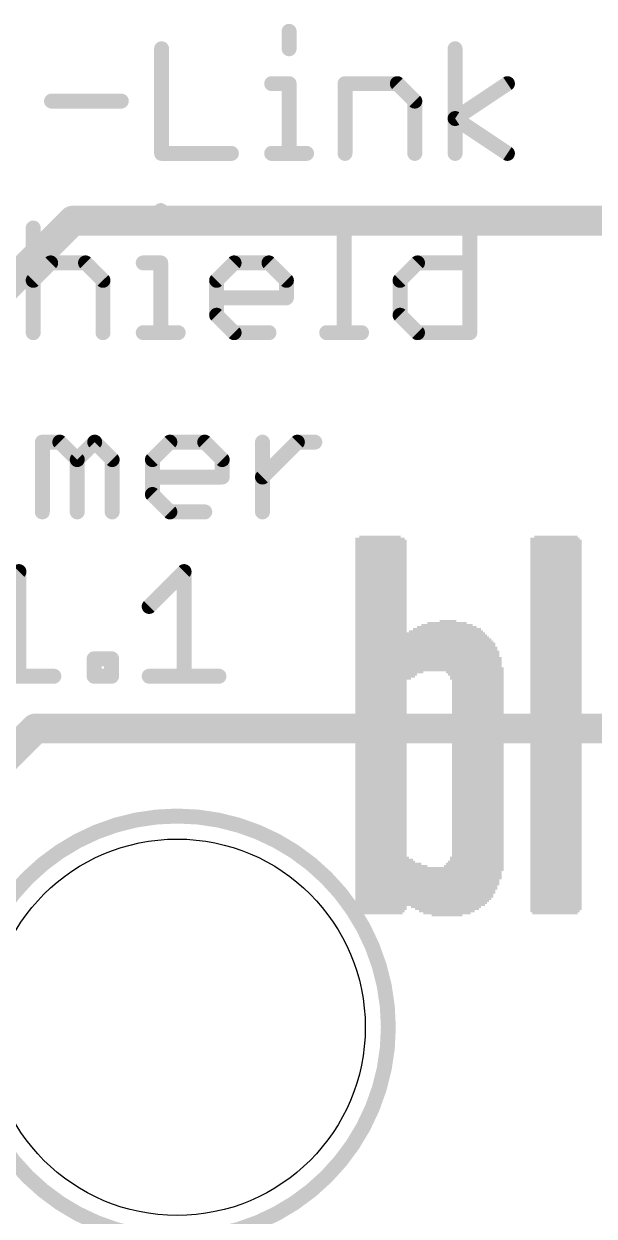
# Model space of a CAD drawing. Extents: x -6.7 to 68.6, y -6.2 to 53.6.
# Drawn here: x 12.67 to 17.52, y 0.93 to 11.07 of the extents above; entities that cross this region are included whole.
import ezdxf

# ---------------------------------------------------------------- set-up
doc = ezdxf.new("R2010")
doc.units = 0
for name, color, linetype in [('1', 12, 'CONTINUOUS'), ('20', 53, 'CONTINUOUS'), ('21', 40, 'CONTINUOUS'), ('51', 253, 'CONTINUOUS')]:
    doc.layers.add(name, color=color, linetype=linetype)

# ---------------------------------------------------------------- blocks, each defined once
blk = doc.blocks.new('RECT')
blk.add_solid([(-0.5, -0.5), (0.5, -0.5), (-0.5, 0.5), (0.5, 0.5)])

msp = doc.modelspace()

# ---------------------------------------------------------------- linework, layer by layer
at = {"layer": '1', "const_width": 0.254}
for points in [[(8.861, 5.175), (13.084, 9.398)], [(13.084, 9.398), (19.939, 9.398)], [(8.861, 1.175), (12.766, 5.08)], [(19.431, 5.08), (12.766, 5.08)]]:
    msp.add_lwpolyline(points, dxfattribs=at)
at = {"layer": '1', "const_width": 0.127}
for points in [[(13.084, 9.4615, 1), (13.084, 9.3345)], [(13.1289, 9.3531, 1), (13.0391, 9.4429)], [(12.766, 5.1435, 1), (12.766, 5.0165)], [(12.8109, 5.0351, 1), (12.7211, 5.1249)]]:
    msp.add_lwpolyline(points, format="xyb", dxfattribs=at)
at = {"layer": '20'}
msp.add_circle((13.97, 2.54), 1.6, dxfattribs=at)
at = {"layer": '21', "const_width": 0.0635}
for points in [[(14.9541, 11.0076, 1), (14.8906, 11.0076)], [(13.8703, 10.8593, 1), (13.8068, 10.8593)], [(14.8906, 10.8593, 1), (14.9541, 10.8593)], [(16.365, 10.8593, 1), (16.3015, 10.8593)], [(14.7741, 10.5944, 1), (14.7741, 10.5309)], [(14.9541, 10.5627, 1), (14.8906, 10.5627)], [(14.9224, 10.5309, 1), (14.9224, 10.5944)], [(15.4295, 10.5627, 1), (15.366, 10.5627)], [(15.3978, 10.5944, 1), (15.3978, 10.5309)], [(15.8651, 10.5851, 1), (15.8202, 10.5402)], [(15.8426, 10.5309, 1), (15.8426, 10.5944)], [(16.7958, 10.5363, 1), (16.7605, 10.5891)], [(12.903, 10.4461, 1), (12.903, 10.3826)], [(13.4962, 10.3826, 1), (13.4962, 10.4461)], [(16.0227, 10.4144, 1), (15.9592, 10.4144)], [(15.9685, 10.3919, 1), (16.0134, 10.4368)], [(16.3509, 10.2925, 1), (16.3157, 10.2397)], [(16.3157, 10.2925, 1), (16.3509, 10.2397)], [(13.8386, 10.0013, 1), (13.8386, 9.9377)], [(13.8068, 9.9695, 1), (13.8703, 9.9695)], [(14.4317, 9.9377, 1), (14.4317, 10.0013)], [(14.7741, 10.0013, 1), (14.7741, 9.9377)], [(14.8906, 9.9695, 1), (14.9541, 9.9695)], [(15.0707, 9.9377, 1), (15.0707, 10.0013)], [(15.366, 9.9695, 1), (15.4295, 9.9695)], [(15.9592, 9.9695, 1), (16.0227, 9.9695)], [(16.3015, 9.9695, 1), (16.365, 9.9695)], [(16.7605, 9.9431, 1), (16.7958, 9.9959)], [(13.8627, 9.4836, 1), (13.7992, 9.4836)], [(12.7789, 9.3353, 1), (12.7154, 9.3353)], [(13.7992, 9.3353, 1), (13.8627, 9.3353)], [(15.2418, 9.367, 1), (15.2418, 9.3035)], [(15.4219, 9.3353, 1), (15.3584, 9.3353)], [(15.3901, 9.3035, 1), (15.3901, 9.367)], [(16.4904, 9.3353, 1), (16.4269, 9.3353)], [(12.8954, 9.0704, 1), (12.8954, 9.0069)], [(12.9179, 9.0162, 1), (12.873, 9.0611)], [(13.2145, 9.0611, 1), (13.1696, 9.0162)], [(13.192, 9.0069, 1), (13.192, 9.0704)], [(13.6826, 9.0704, 1), (13.6826, 9.0069)], [(13.8627, 9.0387, 1), (13.7992, 9.0387)], [(13.8309, 9.0069, 1), (13.8309, 9.0704)], [(14.4546, 9.0704, 1), (14.4546, 9.0069)], [(14.4771, 9.0162, 1), (14.4322, 9.0611)], [(14.7737, 9.0611, 1), (14.7288, 9.0162)], [(14.7512, 9.0069, 1), (14.7512, 9.0704)], [(16.0138, 9.0704, 1), (16.0138, 9.0069)], [(16.0363, 9.0162, 1), (15.9914, 9.0611)], [(16.4587, 9.0069, 1), (16.4587, 9.0704)], [(12.7247, 8.9128, 1), (12.7696, 8.8679)], [(13.3721, 8.8904, 1), (13.3086, 8.8904)], [(13.3178, 8.8679, 1), (13.3628, 8.9128)], [(14.3381, 8.8904, 1), (14.2746, 8.8904)], [(14.2839, 8.9128, 1), (14.3288, 8.8679)], [(14.9312, 8.8904, 1), (14.8677, 8.8904)], [(14.877, 8.8679, 1), (14.9219, 8.9128)], [(15.8973, 8.8904, 1), (15.8338, 8.8904)], [(15.8431, 8.9128, 1), (15.888, 8.8679)], [(14.3063, 8.7738, 1), (14.3063, 8.7103)], [(14.8677, 8.7421, 1), (14.9312, 8.7421)], [(14.8995, 8.7103, 1), (14.8995, 8.7738)], [(14.2746, 8.5938, 1), (14.3381, 8.5938)], [(14.3288, 8.6162, 1), (14.2839, 8.5713)], [(15.8338, 8.5938, 1), (15.8973, 8.5938)], [(15.888, 8.6162, 1), (15.8431, 8.5713)], [(12.7154, 8.4455, 1), (12.7789, 8.4455)], [(13.3086, 8.4455, 1), (13.3721, 8.4455)], [(13.6826, 8.4773, 1), (13.6826, 8.4138)], [(13.7992, 8.4455, 1), (13.8627, 8.4455)], [(13.9792, 8.4138, 1), (13.9792, 8.4773)], [(14.4546, 8.4773, 1), (14.4546, 8.4138)], [(14.4322, 8.423, 1), (14.4771, 8.468)], [(14.7512, 8.4138, 1), (14.7512, 8.4773)], [(15.2418, 8.4773, 1), (15.2418, 8.4138)], [(15.3584, 8.4455, 1), (15.4219, 8.4455)], [(15.5384, 8.4138, 1), (15.5384, 8.4773)], [(16.0138, 8.4773, 1), (16.0138, 8.4138)], [(15.9914, 8.423, 1), (16.0363, 8.468)], [(16.4269, 8.4455, 1), (16.4904, 8.4455)], [(16.4587, 8.4138, 1), (16.4587, 8.4773)], [(12.8568, 7.5147, 1), (12.7933, 7.5147)], [(12.8251, 7.5464, 1), (12.8251, 7.4829)], [(12.9958, 7.5371, 1), (12.9509, 7.4922)], [(12.9734, 7.4829, 1), (12.9734, 7.5464)], [(13.2924, 7.5371, 1), (13.2475, 7.4922)], [(13.2924, 7.4922, 1), (13.2475, 7.5371)], [(13.9089, 7.5464, 1), (13.9089, 7.4829)], [(13.9313, 7.4922, 1), (13.8864, 7.5371)], [(14.2279, 7.5371, 1), (14.183, 7.4922)], [(14.2055, 7.4829, 1), (14.2055, 7.5464)], [(14.7279, 7.5147, 1), (14.6644, 7.5147)], [(14.9927, 7.5464, 1), (14.9927, 7.4829)], [(15.0152, 7.4922, 1), (14.9703, 7.5371)], [(15.141, 7.4829, 1), (15.141, 7.5464)], [(13.1534, 7.3664, 1), (13.0899, 7.3664)], [(13.0992, 7.3888, 1), (13.1441, 7.3439)], [(13.0992, 7.3439, 1), (13.1441, 7.3888)], [(13.45, 7.3664, 1), (13.3865, 7.3664)], [(13.3958, 7.3439, 1), (13.4407, 7.3888)], [(13.7924, 7.3664, 1), (13.7289, 7.3664)], [(13.7382, 7.3888, 1), (13.7831, 7.3439)], [(14.3855, 7.3664, 1), (14.322, 7.3664)], [(14.3313, 7.3439, 1), (14.3762, 7.3888)], [(13.7606, 7.2498, 1), (13.7606, 7.1863)], [(14.322, 7.2181, 1), (14.3855, 7.2181)], [(14.3538, 7.1863, 1), (14.3538, 7.2498)], [(14.6737, 7.2405, 1), (14.7186, 7.1956)], [(13.7289, 7.0698, 1), (13.7924, 7.0698)], [(13.7831, 7.0922, 1), (13.7382, 7.0473)], [(12.7933, 6.9215, 1), (12.8568, 6.9215)], [(13.0899, 6.9215, 1), (13.1534, 6.9215)], [(13.3865, 6.9215, 1), (13.45, 6.9215)], [(13.9089, 6.9532, 1), (13.9089, 6.8898)], [(13.8864, 6.899, 1), (13.9313, 6.944)], [(14.2055, 6.8898, 1), (14.2055, 6.9532)], [(14.6644, 6.9215, 1), (14.7279, 6.9215)], [(12.658, 6.4143, 1), (12.5945, 6.4143)], [(12.6487, 6.3918, 1), (12.6038, 6.4367)], [(14.0613, 6.4143, 1), (13.9978, 6.4143)], [(14.052, 6.3918, 1), (14.0071, 6.4367)], [(13.7105, 6.1401, 1), (13.7554, 6.0952)], [(13.297, 5.6728, 1), (13.2335, 5.6728)], [(13.2652, 5.7045, 1), (13.2652, 5.641)], [(13.4453, 5.6728, 1), (13.3818, 5.6728)], [(13.4135, 5.641, 1), (13.4135, 5.7045)], [(12.9229, 5.4928, 1), (12.9229, 5.5563)], [(13.2652, 5.5563, 1), (13.2652, 5.4928)], [(13.4135, 5.4928, 1), (13.4135, 5.5563)], [(13.733, 5.5563, 1), (13.733, 5.4928)], [(14.3262, 5.4928, 1), (14.3262, 5.5563)], [(12.5945, 5.5245, 1), (12.658, 5.5245)], [(13.2335, 5.5245, 1), (13.297, 5.5245)], [(13.3818, 5.5245, 1), (13.4453, 5.5245)], [(13.9978, 5.5245, 1), (14.0613, 5.5245)]]:
    msp.add_lwpolyline(points, format="xyb", dxfattribs=at)
at = {"layer": '21', "const_width": 0.127}
for points in [[(14.9224, 11.0076), (14.9224, 10.8593)], [(13.8386, 10.8593), (13.8386, 9.9695)], [(16.3333, 9.9695), (16.3333, 10.8593)], [(14.7741, 10.5627), (14.9224, 10.5627)], [(14.9224, 10.5627), (14.9224, 9.9695)], [(15.3978, 9.9695), (15.3978, 10.5627)], [(15.3978, 10.5627), (15.8426, 10.5627)], [(15.8426, 10.5627), (15.9909, 10.4144)], [(16.3333, 10.2661), (16.7782, 10.5627)], [(12.903, 10.4144), (13.4962, 10.4144)], [(15.9909, 10.4144), (15.9909, 9.9695)], [(16.7782, 9.9695), (16.3333, 10.2661)], [(13.8386, 9.9695), (14.4317, 9.9695)], [(14.7741, 9.9695), (15.0707, 9.9695)], [(13.8309, 9.4836), (13.8309, 9.3353)], [(12.7471, 9.3353), (12.7471, 8.4455)], [(15.2418, 9.3353), (15.3901, 9.3353)], [(15.3901, 9.3353), (15.3901, 8.4455)], [(16.4587, 9.3353), (16.4587, 8.4455)], [(12.7471, 8.8904), (12.8954, 9.0387)], [(12.8954, 9.0387), (13.192, 9.0387)], [(13.192, 9.0387), (13.3403, 8.8904)], [(13.6826, 9.0387), (13.8309, 9.0387)], [(13.8309, 9.0387), (13.8309, 8.4455)], [(14.3063, 8.8904), (14.4546, 9.0387)], [(14.4546, 9.0387), (14.7512, 9.0387)], [(14.7512, 9.0387), (14.8995, 8.8904)], [(15.8655, 8.8904), (16.0138, 9.0387)], [(16.0138, 9.0387), (16.4587, 9.0387)], [(13.3403, 8.8904), (13.3403, 8.4455)], [(14.3063, 8.5938), (14.3063, 8.8904)], [(14.8995, 8.8904), (14.8995, 8.7421)], [(15.8655, 8.5938), (15.8655, 8.8904)], [(14.8995, 8.7421), (14.3063, 8.7421)], [(14.4546, 8.4455), (14.3063, 8.5938)], [(16.0138, 8.4455), (15.8655, 8.5938)], [(13.6826, 8.4455), (13.9792, 8.4455)], [(14.7512, 8.4455), (14.4546, 8.4455)], [(15.2418, 8.4455), (15.5384, 8.4455)], [(16.4587, 8.4455), (16.0138, 8.4455)], [(12.8251, 6.9215), (12.8251, 7.5147)], [(12.8251, 7.5147), (12.9734, 7.5147)], [(12.9734, 7.5147), (13.1217, 7.3664)], [(13.1217, 7.3664), (13.27, 7.5147)], [(13.27, 7.5147), (13.4183, 7.3664)], [(13.7606, 7.3664), (13.9089, 7.5147)], [(13.9089, 7.5147), (14.2055, 7.5147)], [(14.2055, 7.5147), (14.3538, 7.3664)], [(14.6961, 6.9215), (14.6961, 7.5147)], [(14.6961, 7.2181), (14.9927, 7.5147)], [(14.9927, 7.5147), (15.141, 7.5147)], [(13.1217, 7.3664), (13.1217, 6.9215)], [(13.4183, 7.3664), (13.4183, 6.9215)], [(13.7606, 7.0698), (13.7606, 7.3664)], [(14.3538, 7.3664), (14.3538, 7.2181)], [(14.3538, 7.2181), (13.7606, 7.2181)], [(13.9089, 6.9215), (13.7606, 7.0698)], [(14.2055, 6.9215), (13.9089, 6.9215)], [(12.3297, 6.1177), (12.6263, 6.4143)], [(12.6263, 6.4143), (12.6263, 5.5245)], [(13.733, 6.1177), (14.0296, 6.4143)], [(14.0296, 6.4143), (14.0296, 5.5245)], [(13.2652, 5.5245), (13.2652, 5.6728)], [(13.2652, 5.6728), (13.4135, 5.6728)], [(13.4135, 5.6728), (13.4135, 5.5245)], [(12.3297, 5.5245), (12.9229, 5.5245)], [(13.4135, 5.5245), (13.2652, 5.5245)], [(13.733, 5.5245), (14.3262, 5.5245)]]:
    msp.add_lwpolyline(points, dxfattribs=at)
at = {"layer": '51', "const_width": 0.127}
msp.add_lwpolyline([(13.97, 0.744, 1), (13.97, 4.336, 1), (13.97, 0.744)], format="xyb", dxfattribs=at)

# ---------------------------------------------------------------- block references
at = {"layer": '21', "yscale": 0.0175}
for p, xscale in [((15.6953, 6.6945), 0.4201), ((15.6953, 6.712), 0.35), ((17.1828, 6.6945), 0.42), ((17.1915, 6.712), 0.3675), ((15.704, 6.677), 0.4376), ((15.704, 6.6595), 0.4376), ((15.704, 6.642), 0.4376), ((15.704, 6.6245), 0.4376), ((15.704, 6.607), 0.4376), ((15.704, 6.5895), 0.4376), ((17.1915, 6.677), 0.4375), ((17.1915, 6.6595), 0.4375), ((17.1915, 6.642), 0.4375), ((17.1915, 6.6245), 0.4375), ((17.1915, 6.607), 0.4375), ((17.1915, 6.5895), 0.4375), ((15.704, 6.572), 0.4376), ((15.704, 6.5545), 0.4376), ((15.704, 6.537), 0.4376), ((15.704, 6.5195), 0.4376), ((15.704, 6.502), 0.4376), ((15.704, 6.4845), 0.4376), ((17.1915, 6.572), 0.4375), ((17.1915, 6.5545), 0.4375), ((17.1915, 6.537), 0.4375), ((17.1915, 6.5195), 0.4375), ((17.1915, 6.502), 0.4375), ((17.1915, 6.4845), 0.4375), ((15.704, 6.467), 0.4376), ((15.704, 6.4495), 0.4376), ((15.704, 6.432), 0.4376), ((15.704, 6.4145), 0.4376), ((15.704, 6.397), 0.4376), ((15.704, 6.3795), 0.4376), ((17.1915, 6.467), 0.4375), ((17.1915, 6.4495), 0.4375), ((17.1915, 6.432), 0.4375), ((17.1915, 6.4145), 0.4375), ((17.1915, 6.397), 0.4375), ((17.1915, 6.3795), 0.4375), ((15.704, 6.362), 0.4376), ((15.704, 6.3445), 0.4376), ((15.704, 6.327), 0.4376), ((15.704, 6.3095), 0.4376), ((15.704, 6.292), 0.4376), ((17.1915, 6.362), 0.4375), ((17.1915, 6.3445), 0.4375), ((17.1915, 6.327), 0.4375), ((17.1915, 6.3095), 0.4375), ((17.1915, 6.292), 0.4375), ((15.704, 6.2745), 0.4376), ((15.704, 6.257), 0.4376), ((15.704, 6.2395), 0.4376), ((15.704, 6.222), 0.4376), ((15.704, 6.2045), 0.4376), ((15.704, 6.187), 0.4376), ((17.1915, 6.2745), 0.4375), ((17.1915, 6.257), 0.4375), ((17.1915, 6.2395), 0.4375), ((17.1915, 6.222), 0.4375), ((17.1915, 6.2045), 0.4375), ((17.1915, 6.187), 0.4375), ((15.704, 6.1695), 0.4376), ((15.704, 6.152), 0.4376), ((15.704, 6.1345), 0.4376), ((15.704, 6.117), 0.4376), ((15.704, 6.0995), 0.4376), ((15.704, 6.082), 0.4376), ((17.1915, 6.1695), 0.4375), ((17.1915, 6.152), 0.4375), ((17.1915, 6.1345), 0.4375), ((17.1915, 6.117), 0.4375), ((17.1915, 6.0995), 0.4375), ((17.1915, 6.082), 0.4375), ((15.704, 6.0645), 0.4376), ((15.704, 6.047), 0.4376), ((15.704, 6.0295), 0.4376), ((15.704, 6.012), 0.4376), ((15.704, 5.9945), 0.4376), ((15.704, 5.977), 0.4376), ((16.2641, 5.977), 0.3325), ((16.2728, 5.9945), 0.14), ((17.1915, 6.0645), 0.4375), ((17.1915, 6.047), 0.4375), ((17.1915, 6.0295), 0.4375), ((17.1915, 6.012), 0.4375), ((17.1915, 5.9945), 0.4375), ((17.1915, 5.977), 0.4375), ((15.704, 5.9595), 0.4376), ((15.704, 5.942), 0.4376), ((15.704, 5.9245), 0.4376), ((15.704, 5.907), 0.4376), ((16.0365, 5.8895), 1.1026), ((16.0452, 5.872), 1.1201), ((16.2553, 5.907), 0.63), ((16.2641, 5.9245), 0.5775), ((16.2641, 5.942), 0.5075), ((16.2641, 5.9595), 0.4375), ((17.1915, 5.9595), 0.4375), ((17.1915, 5.942), 0.4375), ((17.1915, 5.9245), 0.4375), ((17.1915, 5.907), 0.4375), ((17.1915, 5.8895), 0.4375), ((17.1915, 5.872), 0.4375), ((16.054, 5.8545), 1.1376), ((16.0628, 5.837), 1.1551), ((16.0715, 5.8195), 1.1726), ((16.0802, 5.802), 1.1901), ((16.0802, 5.7845), 1.1901), ((17.1915, 5.8545), 0.4375), ((17.1915, 5.837), 0.4375), ((17.1915, 5.8195), 0.4375), ((17.1915, 5.802), 0.4375), ((17.1915, 5.7845), 0.4375), ((16.089, 5.767), 1.2076), ((16.089, 5.7495), 1.2076), ((16.0978, 5.732), 1.2251), ((16.0978, 5.7145), 1.2251), ((16.0978, 5.697), 1.2251), ((16.1065, 5.6795), 1.2426), ((17.1915, 5.767), 0.4375), ((17.1915, 5.7495), 0.4375), ((17.1915, 5.732), 0.4375), ((17.1915, 5.7145), 0.4375), ((17.1915, 5.697), 0.4375), ((17.1915, 5.6795), 0.4375), ((16.1065, 5.662), 1.2426), ((16.1065, 5.6445), 1.2426), ((16.1065, 5.627), 1.2426), ((16.1065, 5.6095), 1.2426), ((16.1152, 5.592), 1.2601), ((16.1152, 5.5745), 1.2601), ((17.1915, 5.662), 0.4375), ((17.1915, 5.6445), 0.4375), ((17.1915, 5.627), 0.4375), ((17.1915, 5.6095), 0.4375), ((17.1915, 5.592), 0.4375), ((17.1915, 5.5745), 0.4375), ((15.774, 5.557), 0.5776), ((15.7477, 5.5395), 0.5251), ((15.739, 5.522), 0.5076), ((15.7215, 5.5045), 0.4726), ((15.704, 5.487), 0.4376), ((15.704, 5.4695), 0.4376), ((16.5003, 5.557), 0.49), ((16.5091, 5.5395), 0.4725), ((16.5178, 5.522), 0.455), ((16.5178, 5.5045), 0.455), ((16.5266, 5.487), 0.4375), ((16.5266, 5.4695), 0.4375), ((17.1915, 5.557), 0.4375), ((17.1915, 5.5395), 0.4375), ((17.1915, 5.522), 0.4375), ((17.1915, 5.5045), 0.4375), ((17.1915, 5.487), 0.4375), ((17.1915, 5.4695), 0.4375), ((15.704, 5.452), 0.4376), ((15.704, 5.4345), 0.4376), ((15.704, 5.417), 0.4376), ((15.704, 5.3995), 0.4376), ((15.704, 5.382), 0.4376), ((15.704, 5.3645), 0.4376), ((16.5266, 5.452), 0.4375), ((16.5266, 5.4345), 0.4375), ((16.5266, 5.417), 0.4375), ((16.5266, 5.3995), 0.4375), ((16.5266, 5.382), 0.4375), ((16.5266, 5.3645), 0.4375), ((17.1915, 5.452), 0.4375), ((17.1915, 5.4345), 0.4375), ((17.1915, 5.417), 0.4375), ((17.1915, 5.3995), 0.4375), ((17.1915, 5.382), 0.4375), ((17.1915, 5.3645), 0.4375), ((15.704, 5.347), 0.4376), ((15.704, 5.3295), 0.4376), ((15.704, 5.312), 0.4376), ((15.704, 5.2945), 0.4376), ((15.704, 5.277), 0.4376), ((16.5266, 5.347), 0.4375), ((16.5266, 5.3295), 0.4375), ((16.5266, 5.312), 0.4375), ((16.5266, 5.2945), 0.4375), ((16.5266, 5.277), 0.4375), ((17.1915, 5.347), 0.4375), ((17.1915, 5.3295), 0.4375), ((17.1915, 5.312), 0.4375), ((17.1915, 5.2945), 0.4375), ((17.1915, 5.277), 0.4375), ((15.704, 5.2595), 0.4376), ((15.704, 5.242), 0.4376), ((15.704, 5.2245), 0.4376), ((15.704, 5.207), 0.4376), ((15.704, 5.1895), 0.4376), ((15.704, 5.172), 0.4376), ((16.5266, 5.2595), 0.4375), ((16.5266, 5.242), 0.4375), ((16.5266, 5.2245), 0.4375), ((16.5266, 5.207), 0.4375), ((16.5266, 5.1895), 0.4375), ((16.5266, 5.172), 0.4375), ((17.1915, 5.2595), 0.4375), ((17.1915, 5.242), 0.4375), ((17.1915, 5.2245), 0.4375), ((17.1915, 5.207), 0.4375), ((17.1915, 5.1895), 0.4375), ((17.1915, 5.172), 0.4375), ((15.704, 5.1545), 0.4376), ((15.704, 5.137), 0.4376), ((15.704, 5.1195), 0.4376), ((15.704, 5.102), 0.4376), ((15.704, 5.0845), 0.4376), ((15.704, 5.067), 0.4376), ((16.5266, 5.1545), 0.4375), ((16.5266, 5.137), 0.4375), ((16.5266, 5.1195), 0.4375), ((16.5266, 5.102), 0.4375), ((16.5266, 5.0845), 0.4375), ((16.5266, 5.067), 0.4375), ((17.1915, 5.1545), 0.4375), ((17.1915, 5.137), 0.4375), ((17.1915, 5.1195), 0.4375), ((17.1915, 5.102), 0.4375), ((17.1915, 5.0845), 0.4375), ((17.1915, 5.067), 0.4375), ((15.704, 5.0495), 0.4376), ((15.704, 5.032), 0.4376), ((15.704, 5.0145), 0.4376), ((15.704, 4.997), 0.4376), ((15.704, 4.9795), 0.4376), ((15.704, 4.962), 0.4376), ((16.5266, 5.0495), 0.4375), ((16.5266, 5.032), 0.4375), ((16.5266, 5.0145), 0.4375), ((16.5266, 4.997), 0.4375), ((16.5266, 4.9795), 0.4375), ((16.5266, 4.962), 0.4375), ((17.1915, 5.0495), 0.4375), ((17.1915, 5.032), 0.4375), ((17.1915, 5.0145), 0.4375), ((17.1915, 4.997), 0.4375), ((17.1915, 4.9795), 0.4375), ((17.1915, 4.962), 0.4375), ((15.704, 4.9445), 0.4376), ((15.704, 4.927), 0.4376), ((15.704, 4.9095), 0.4376), ((15.704, 4.892), 0.4376), ((15.704, 4.8745), 0.4376), ((15.704, 4.857), 0.4376), ((16.5266, 4.9445), 0.4375), ((16.5266, 4.927), 0.4375), ((16.5266, 4.9095), 0.4375), ((16.5266, 4.892), 0.4375), ((16.5266, 4.8745), 0.4375), ((16.5266, 4.857), 0.4375), ((17.1915, 4.9445), 0.4375), ((17.1915, 4.927), 0.4375), ((17.1915, 4.9095), 0.4375), ((17.1915, 4.892), 0.4375), ((17.1915, 4.8745), 0.4375), ((17.1915, 4.857), 0.4375), ((15.704, 4.8395), 0.4376), ((15.704, 4.822), 0.4376), ((15.704, 4.8045), 0.4376), ((15.704, 4.787), 0.4376), ((15.704, 4.7695), 0.4376), ((16.5266, 4.8395), 0.4375), ((16.5266, 4.822), 0.4375), ((16.5266, 4.8045), 0.4375), ((16.5266, 4.787), 0.4375), ((16.5266, 4.7695), 0.4375), ((17.1915, 4.8395), 0.4375), ((17.1915, 4.822), 0.4375), ((17.1915, 4.8045), 0.4375), ((17.1915, 4.787), 0.4375), ((17.1915, 4.7695), 0.4375), ((15.704, 4.752), 0.4376), ((15.704, 4.7345), 0.4376), ((15.704, 4.717), 0.4376), ((15.704, 4.6995), 0.4376), ((15.704, 4.682), 0.4376), ((15.704, 4.6645), 0.4376), ((16.5266, 4.752), 0.4375), ((16.5266, 4.7345), 0.4375), ((16.5266, 4.717), 0.4375), ((16.5266, 4.6995), 0.4375), ((16.5266, 4.682), 0.4375), ((16.5266, 4.6645), 0.4375), ((17.1915, 4.752), 0.4375), ((17.1915, 4.7345), 0.4375), ((17.1915, 4.717), 0.4375), ((17.1915, 4.6995), 0.4375), ((17.1915, 4.682), 0.4375), ((17.1915, 4.6645), 0.4375), ((15.704, 4.647), 0.4376), ((15.704, 4.6295), 0.4376), ((15.704, 4.612), 0.4376), ((15.704, 4.5945), 0.4376), ((15.704, 4.577), 0.4376), ((15.704, 4.5595), 0.4376), ((16.5266, 4.647), 0.4375), ((16.5266, 4.6295), 0.4375), ((16.5266, 4.612), 0.4375), ((16.5266, 4.5945), 0.4375), ((16.5266, 4.577), 0.4375), ((16.5266, 4.5595), 0.4375), ((17.1915, 4.647), 0.4375), ((17.1915, 4.6295), 0.4375), ((17.1915, 4.612), 0.4375), ((17.1915, 4.5945), 0.4375), ((17.1915, 4.577), 0.4375), ((17.1915, 4.5595), 0.4375), ((15.704, 4.542), 0.4376), ((15.704, 4.5245), 0.4376), ((15.704, 4.507), 0.4376), ((15.704, 4.4895), 0.4376), ((15.704, 4.472), 0.4376), ((15.704, 4.4545), 0.4376), ((16.5266, 4.542), 0.4375), ((16.5266, 4.5245), 0.4375), ((16.5266, 4.507), 0.4375), ((16.5266, 4.4895), 0.4375), ((16.5266, 4.472), 0.4375), ((16.5266, 4.4545), 0.4375), ((17.1915, 4.542), 0.4375), ((17.1915, 4.5245), 0.4375), ((17.1915, 4.507), 0.4375), ((17.1915, 4.4895), 0.4375), ((17.1915, 4.472), 0.4375), ((17.1915, 4.4545), 0.4375), ((15.704, 4.437), 0.4376), ((15.704, 4.4195), 0.4376), ((15.704, 4.402), 0.4376), ((15.704, 4.3845), 0.4376), ((15.704, 4.367), 0.4376), ((16.5266, 4.437), 0.4375), ((16.5266, 4.4195), 0.4375), ((16.5266, 4.402), 0.4375), ((16.5266, 4.3845), 0.4375), ((16.5266, 4.367), 0.4375), ((17.1915, 4.437), 0.4375), ((17.1915, 4.4195), 0.4375), ((17.1915, 4.402), 0.4375), ((17.1915, 4.3845), 0.4375), ((17.1915, 4.367), 0.4375), ((15.704, 4.3495), 0.4376), ((15.704, 4.332), 0.4376), ((15.704, 4.3145), 0.4376), ((15.704, 4.297), 0.4376), ((15.704, 4.2795), 0.4376), ((15.704, 4.262), 0.4376), ((16.5266, 4.3495), 0.4375), ((16.5266, 4.332), 0.4375), ((16.5266, 4.3145), 0.4375), ((16.5266, 4.297), 0.4375), ((16.5266, 4.2795), 0.4375), ((16.5266, 4.262), 0.4375), ((17.1915, 4.3495), 0.4375), ((17.1915, 4.332), 0.4375), ((17.1915, 4.3145), 0.4375), ((17.1915, 4.297), 0.4375), ((17.1915, 4.2795), 0.4375), ((17.1915, 4.262), 0.4375), ((15.704, 4.2445), 0.4376), ((15.704, 4.227), 0.4376), ((15.704, 4.2095), 0.4376), ((15.704, 4.192), 0.4376), ((15.704, 4.1745), 0.4376), ((15.704, 4.157), 0.4376), ((16.5266, 4.2445), 0.4375), ((16.5266, 4.227), 0.4375), ((16.5266, 4.2095), 0.4375), ((16.5266, 4.192), 0.4375), ((16.5266, 4.1745), 0.4375), ((16.5266, 4.157), 0.4375), ((17.1915, 4.2445), 0.4375), ((17.1915, 4.227), 0.4375), ((17.1915, 4.2095), 0.4375), ((17.1915, 4.192), 0.4375), ((17.1915, 4.1745), 0.4375), ((17.1915, 4.157), 0.4375), ((15.704, 4.1395), 0.4376), ((15.704, 4.122), 0.4376), ((15.704, 4.1045), 0.4376), ((15.704, 4.087), 0.4376), ((15.704, 4.0695), 0.4376), ((15.704, 4.052), 0.4376), ((16.5266, 4.1395), 0.4375), ((16.5266, 4.122), 0.4375), ((16.5266, 4.1045), 0.4375), ((16.5266, 4.087), 0.4375), ((16.5266, 4.0695), 0.4375), ((16.5266, 4.052), 0.4375), ((17.1915, 4.1395), 0.4375), ((17.1915, 4.122), 0.4375), ((17.1915, 4.1045), 0.4375), ((17.1915, 4.087), 0.4375), ((17.1915, 4.0695), 0.4375), ((17.1915, 4.052), 0.4375), ((15.704, 4.0345), 0.4376), ((15.704, 4.017), 0.4376), ((15.704, 3.9995), 0.4376), ((15.7128, 3.982), 0.4551), ((15.739, 3.947), 0.5076), ((15.7303, 3.9645), 0.4901), ((16.5091, 3.947), 0.4725), ((16.5178, 3.982), 0.455), ((16.5178, 3.9645), 0.455), ((16.5266, 4.0345), 0.4375), ((16.5266, 4.017), 0.4375), ((16.5266, 3.9995), 0.4375), ((17.1915, 4.0345), 0.4375), ((17.1915, 4.017), 0.4375), ((17.1915, 3.9995), 0.4375), ((17.1915, 3.982), 0.4375), ((17.1915, 3.9645), 0.4375), ((17.1915, 3.947), 0.4375), ((15.7652, 3.9295), 0.5601), ((15.7915, 3.912), 0.6126), ((16.1152, 3.8945), 1.2601), ((16.1152, 3.877), 1.2601), ((16.1065, 3.8595), 1.2426), ((16.4916, 3.912), 0.5075), ((16.5003, 3.9295), 0.49), ((17.1915, 3.9295), 0.4375), ((17.1915, 3.912), 0.4375), ((17.1915, 3.8945), 0.4375), ((17.1915, 3.877), 0.4375), ((17.1915, 3.8595), 0.4375), ((16.1065, 3.842), 1.2426), ((16.1065, 3.8245), 1.2426), ((16.1065, 3.807), 1.2426), ((16.0978, 3.7895), 1.2251), ((16.0978, 3.772), 1.2251), ((16.0978, 3.7545), 1.2251), ((17.1915, 3.842), 0.4375), ((17.1915, 3.8245), 0.4375), ((17.1915, 3.807), 0.4375), ((17.1915, 3.7895), 0.4375), ((17.1915, 3.772), 0.4375), ((17.1915, 3.7545), 0.4375), ((16.089, 3.737), 1.2076), ((16.089, 3.7195), 1.2076), ((16.0802, 3.702), 1.1901), ((16.0802, 3.6845), 1.1901), ((16.0715, 3.667), 1.1726), ((16.0715, 3.6495), 1.1726), ((17.1915, 3.737), 0.4375), ((17.1915, 3.7195), 0.4375), ((17.1915, 3.702), 0.4375), ((17.1915, 3.6845), 0.4375), ((17.1915, 3.667), 0.4375), ((17.1915, 3.6495), 0.4375), ((16.0628, 3.632), 1.1551), ((16.054, 3.6145), 1.1376), ((16.0452, 3.597), 1.1201), ((16.0365, 3.5795), 1.1026), ((15.704, 3.562), 0.4376), ((15.704, 3.5445), 0.4376), ((16.2553, 3.562), 0.595), ((16.2641, 3.5445), 0.5425), ((17.1915, 3.632), 0.4375), ((17.1915, 3.6145), 0.4375), ((17.1915, 3.597), 0.4375), ((17.1915, 3.5795), 0.4375), ((17.1915, 3.562), 0.4375), ((17.1915, 3.5445), 0.4375), ((15.6953, 3.527), 0.4201), ((15.6953, 3.5095), 0.385), ((16.2641, 3.527), 0.4725), ((16.2641, 3.5095), 0.4025), ((16.2641, 3.492), 0.2625), ((17.1828, 3.527), 0.42), ((17.1828, 3.5095), 0.385)]:
    msp.add_blockref('RECT', p, dxfattribs=dict(at, xscale=xscale))

doc.saveas('drawing.dxf')
